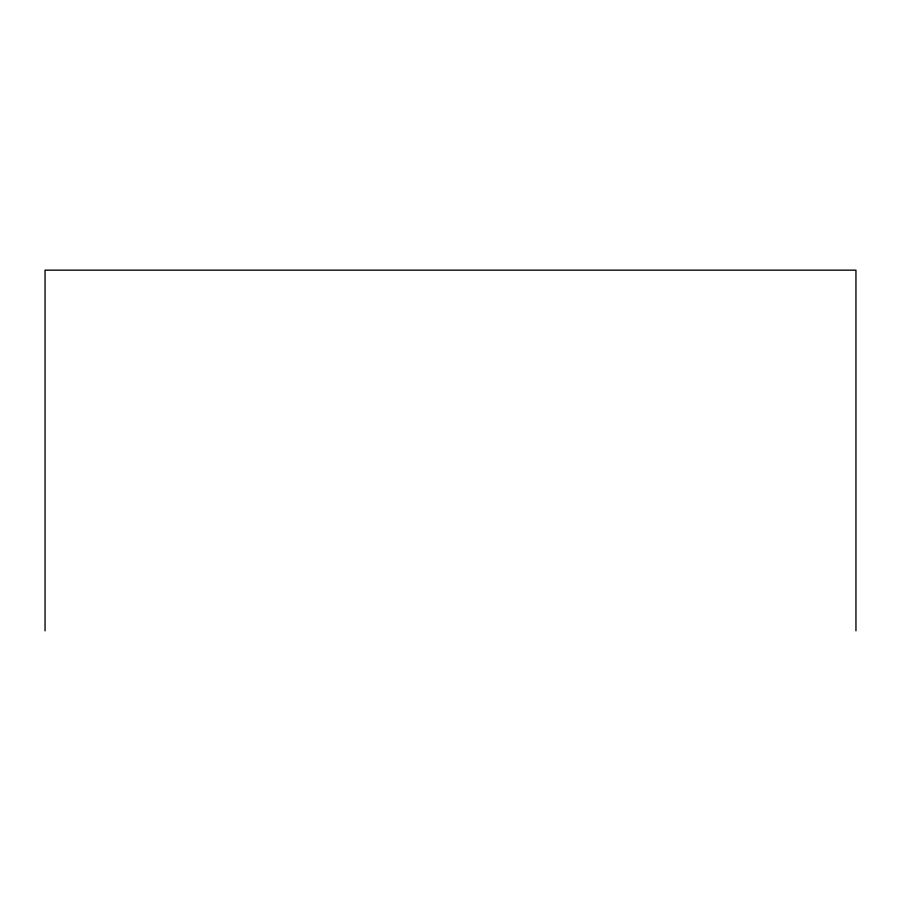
<?xml version="1.0" encoding="UTF-8"?>
<svg xmlns="http://www.w3.org/2000/svg" width="901" height="901" viewBox="0 0 901 901"><rect width="100%" height="100%" fill="white"/><g stroke="black" fill="none" stroke-linecap="round" stroke-linejoin="round"><path stroke-width="1.35" d="M855.95 630.835L855.95 270.165L45.05 270.165L45.05 630.835"/></g></svg>
